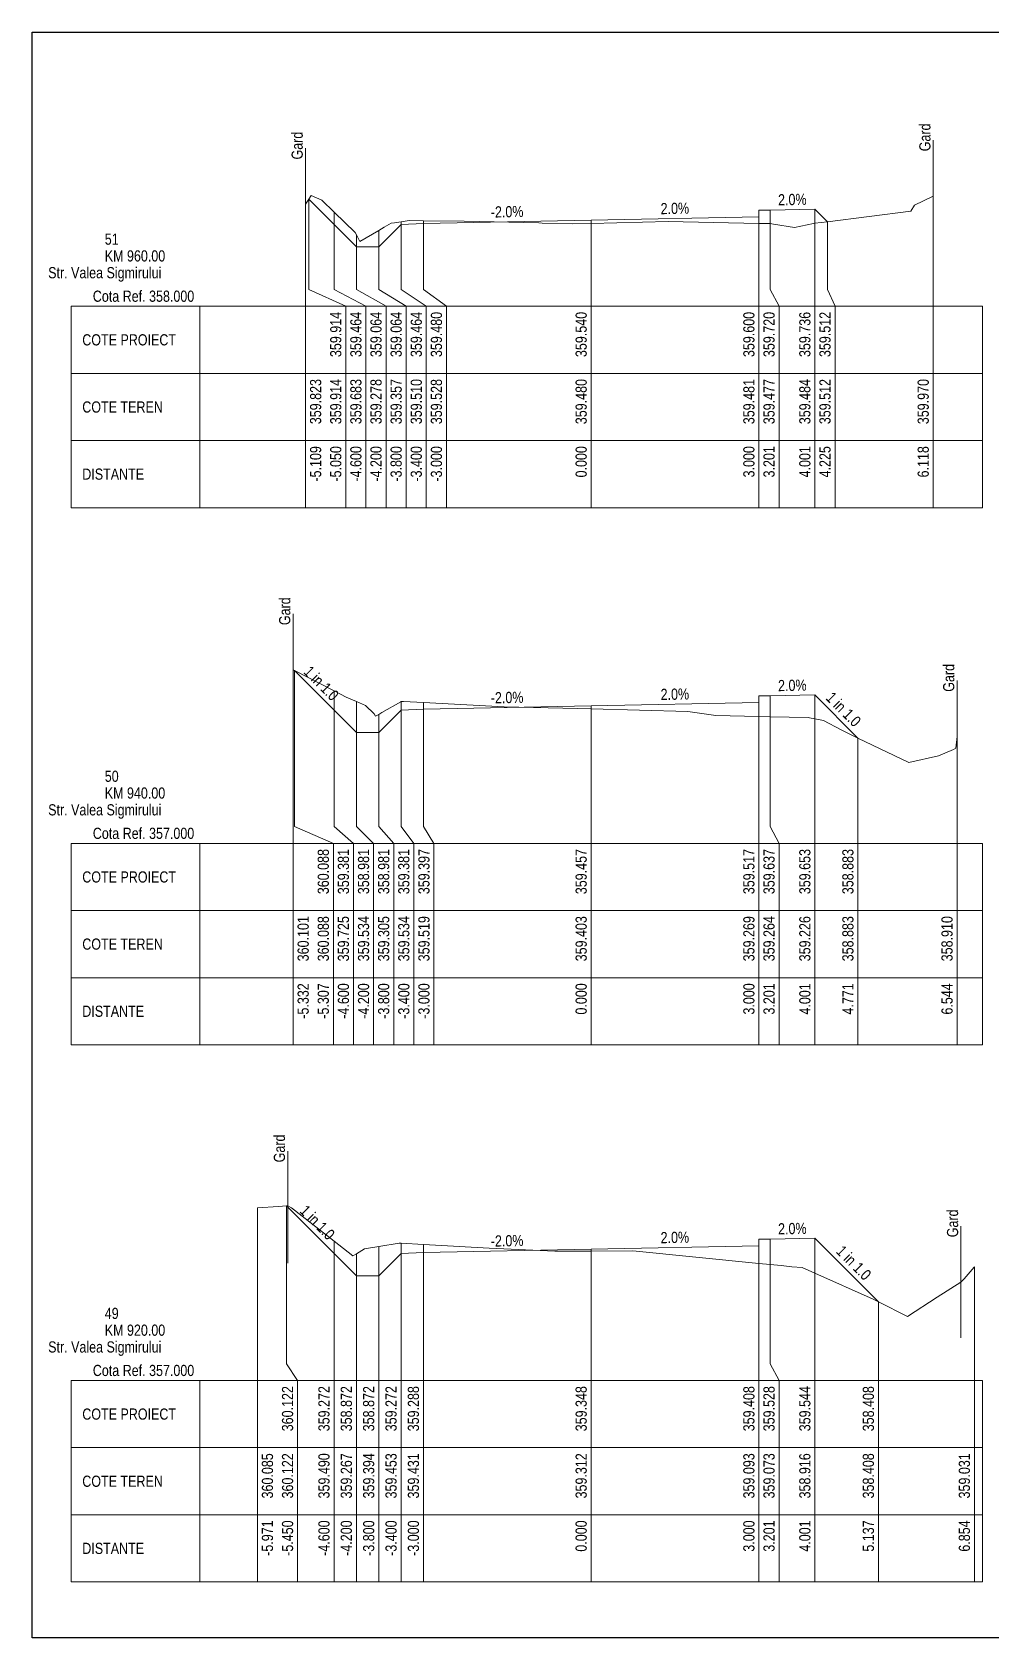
# Model space of a CAD drawing. Extents: x 1 to 634, y 0 to 594.
# Drawn here: x 450 to 467.15, y 0 to 28.7 of the extents above; entities that cross this region are included whole.
import ezdxf
from ezdxf.enums import TextEntityAlignment as Align

# ---------------------------------------------------------------- set-up
doc = ezdxf.new("R2010")
doc.units = 0
doc.header["$MEASUREMENT"] = 0
doc.layers.add('ARD-No Plot', color=1, linetype='Continuous', lineweight=0, plot=False)
for name, color, linetype, lineweight in [('Cartus', 7, 'Continuous', 0), ('DESIGN-TEXT', 7, 'Continuous', 0), ('EXISTING-TEXT', 7, 'Continuous', 0), ('LINES', 7, 'Continuous', 0), ('Text', 7, 'Continuous', 0), ('X-RL', 7, 'Continuous', 0), ('XPLOT-DESIGN', 5, 'Continuous', 0), ('XPLOT-EXISTING', 3, 'Continuous', 0), ('XPLOT-GRADE', 7, 'Continuous', 0), ('XPLOT-KM', 7, 'Continuous', 0), ('XPLOT-TITLE', 7, 'Continuous', 0)]:
    doc.layers.add(name, color=color, linetype=linetype, lineweight=lineweight)
doc.styles.add('$9$$0$Arial', font='arial.ttf', dxfattribs={"width": 0.8})

# ---------------------------------------------------------------- blocks, each defined once
blk = doc.blocks.new('$8$$0$A3_TRANSV_ALIN_TIRENA')
at = {"layer": ''}
blk.add_lwpolyline([(0, 0), (0, 287), (345, 287), (345, 0)], close=True, dxfattribs=at)

msp = doc.modelspace()

# ---------------------------------------------------------------- linework, layer by layer
at = {"layer": 'LINES'}
for p, q in [((466.118, 26.77), (466.118, 24.77)), ((454.891, 26.623), (454.891, 24.623)), ((454.891, 24.1), (454.891, 25.623)), ((454.891, 24.1), (454.891, 25.623)), ((454.95, 24.1), (454.95, 25.714)), ((454.95, 24.1), (454.95, 25.714)), ((454.95, 24.1), (454.95, 25.714)), ((466.118, 24.1), (466.118, 25.77)), ((466.118, 24.1), (466.118, 25.77)), ((455.4, 24.1), (455.4, 25.483)), ((455.4, 24.1), (455.4, 25.483)), ((455.4, 24.1), (455.4, 25.483)), ((456.6, 24.1), (456.6, 25.31)), ((456.6, 24.1), (456.6, 25.31)), ((456.6, 24.1), (456.6, 25.31)), ((457, 24.1), (457, 25.328)), ((457, 24.1), (457, 25.328)), ((457, 24.1), (457, 25.328)), ((460, 24.1), (460, 25.34)), ((460, 24.1), (460, 25.34)), ((460, 24.1), (460, 25.34)), ((463, 24.1), (463, 25.4)), ((463, 24.1), (463, 25.4)), ((463, 24.1), (463, 25.4)), ((463.201, 24.1), (463.201, 25.52)), ((463.201, 24.1), (463.201, 25.52)), ((463.201, 24.1), (463.201, 25.52)), ((464.001, 24.1), (464.001, 25.536)), ((464.001, 24.1), (464.001, 25.536)), ((464.001, 24.1), (464.001, 25.536)), ((464.225, 24.1), (464.225, 25.312)), ((464.225, 24.1), (464.225, 25.312)), ((464.225, 24.1), (464.225, 25.312)), ((455.8, 24.1), (455.8, 25.078)), ((455.8, 24.1), (455.8, 25.078)), ((455.8, 24.1), (455.8, 25.078)), ((456.2, 24.1), (456.2, 25.157)), ((456.2, 24.1), (456.2, 25.157)), ((456.2, 24.1), (456.2, 25.157)), ((454.891, 23.8), (454.891, 24.1)), ((454.891, 23.8), (454.891, 24.1)), ((455.611, 23.8), (454.95, 24.1)), ((455.611, 23.8), (454.95, 24.1)), ((455.611, 23.8), (454.95, 24.1)), ((455.971, 23.8), (455.4, 24.1)), ((455.971, 23.8), (455.4, 24.1)), ((455.971, 23.8), (455.4, 24.1)), ((456.331, 23.8), (455.8, 24.1)), ((456.331, 23.8), (455.8, 24.1)), ((456.331, 23.8), (455.8, 24.1)), ((456.691, 23.8), (456.2, 24.1)), ((456.691, 23.8), (456.2, 24.1)), ((456.691, 23.8), (456.2, 24.1)), ((457.051, 23.8), (456.6, 24.1)), ((457.051, 23.8), (456.6, 24.1)), ((457.051, 23.8), (456.6, 24.1)), ((457.411, 23.8), (457, 24.1)), ((457.411, 23.8), (457, 24.1)), ((457.411, 23.8), (457, 24.1)), ((460, 23.8), (460, 24.1)), ((460, 23.8), (460, 24.1)), ((460, 23.8), (460, 24.1)), ((463, 23.8), (463, 24.1)), ((463, 23.8), (463, 24.1)), ((463, 23.8), (463, 24.1)), ((463.36, 23.8), (463.201, 24.1)), ((463.36, 23.8), (463.201, 24.1)), ((463.36, 23.8), (463.201, 24.1)), ((464.001, 23.8), (464.001, 24.1)), ((464.001, 23.8), (464.001, 24.1)), ((464.001, 23.8), (464.001, 24.1)), ((464.361, 23.8), (464.225, 24.1)), ((464.361, 23.8), (464.225, 24.1)), ((464.361, 23.8), (464.225, 24.1)), ((466.118, 23.8), (466.118, 24.1)), ((466.118, 23.8), (466.118, 24.1)), ((450.698, 22.6), (450.698, 23.8)), ((450.698, 23.8), (453, 23.8)), ((453, 20.2), (453, 23.8)), ((453, 23.8), (467, 23.8)), ((454.891, 20.2), (454.891, 23.8)), ((454.891, 20.2), (454.891, 23.8)), ((455.611, 20.2), (455.611, 23.8)), ((455.611, 20.2), (455.611, 23.8)), ((455.611, 20.2), (455.611, 23.8)), ((455.971, 20.2), (455.971, 23.8)), ((455.971, 20.2), (455.971, 23.8)), ((455.971, 20.2), (455.971, 23.8)), ((456.331, 20.2), (456.331, 23.8)), ((456.331, 20.2), (456.331, 23.8)), ((456.331, 20.2), (456.331, 23.8)), ((456.691, 20.2), (456.691, 23.8)), ((456.691, 20.2), (456.691, 23.8)), ((456.691, 20.2), (456.691, 23.8)), ((457.051, 20.2), (457.051, 23.8)), ((457.051, 20.2), (457.051, 23.8)), ((457.051, 20.2), (457.051, 23.8)), ((457.411, 20.2), (457.411, 23.8)), ((457.411, 20.2), (457.411, 23.8)), ((457.411, 20.2), (457.411, 23.8)), ((460, 20.2), (460, 23.8)), ((460, 20.2), (460, 23.8)), ((460, 20.2), (460, 23.8)), ((463, 20.2), (463, 23.8)), ((463, 20.2), (463, 23.8)), ((463, 20.2), (463, 23.8)), ((463.36, 20.2), (463.36, 23.8)), ((463.36, 20.2), (463.36, 23.8)), ((463.36, 20.2), (463.36, 23.8)), ((464.001, 20.2), (464.001, 23.8)), ((464.001, 20.2), (464.001, 23.8)), ((464.001, 20.2), (464.001, 23.8)), ((464.361, 20.2), (464.361, 23.8)), ((464.361, 20.2), (464.361, 23.8)), ((464.361, 20.2), (464.361, 23.8)), ((466.118, 20.2), (466.118, 23.8)), ((466.118, 20.2), (466.118, 23.8)), ((467, 20.2), (467, 23.8)), ((450.698, 21.4), (450.698, 22.6)), ((450.698, 22.6), (453, 22.6)), ((453, 22.6), (450.698, 22.6)), ((453, 22.6), (467, 22.6)), ((450.698, 20.2), (450.698, 21.4)), ((450.698, 21.4), (453, 21.4)), ((453, 21.4), (450.698, 21.4)), ((453, 21.4), (467, 21.4)), ((453, 20.2), (450.698, 20.2)), ((453, 20.2), (467, 20.2)), ((454.668, 18.301), (454.668, 16.301)), ((454.668, 14.5), (454.668, 17.301)), ((454.668, 14.5), (454.668, 17.301)), ((454.693, 14.5), (454.693, 17.288)), ((454.693, 14.5), (454.693, 17.288)), ((454.693, 14.5), (454.693, 17.288)), ((466.544, 17.11), (466.544, 15.11)), ((455.4, 14.5), (455.4, 16.925)), ((455.4, 14.5), (455.4, 16.925)), ((455.4, 14.5), (455.4, 16.925)), ((455.8, 14.5), (455.8, 16.734)), ((455.8, 14.5), (455.8, 16.734)), ((455.8, 14.5), (455.8, 16.734)), ((456.6, 14.5), (456.6, 16.734)), ((456.6, 14.5), (456.6, 16.734)), ((456.6, 14.5), (456.6, 16.734)), ((457, 14.5), (457, 16.719)), ((457, 14.5), (457, 16.719)), ((457, 14.5), (457, 16.719)), ((460, 14.5), (460, 16.657)), ((460, 14.5), (460, 16.657)), ((460, 14.5), (460, 16.657)), ((463, 14.5), (463, 16.717)), ((463, 14.5), (463, 16.717)), ((463, 14.5), (463, 16.717)), ((463.201, 14.5), (463.201, 16.837)), ((463.201, 14.5), (463.201, 16.837)), ((463.201, 14.5), (463.201, 16.837)), ((464.001, 14.5), (464.001, 16.853)), ((464.001, 14.5), (464.001, 16.853)), ((464.001, 14.5), (464.001, 16.853)), ((456.2, 14.5), (456.2, 16.505)), ((456.2, 14.5), (456.2, 16.505)), ((456.2, 14.5), (456.2, 16.505)), ((464.771, 14.5), (464.771, 16.083)), ((464.771, 14.5), (464.771, 16.083)), ((464.771, 14.5), (464.771, 16.083)), ((466.544, 14.5), (466.544, 16.11)), ((466.544, 14.5), (466.544, 16.11)), ((454.668, 14.2), (454.668, 14.5)), ((454.668, 14.2), (454.668, 14.5)), ((455.388, 14.2), (454.693, 14.5)), ((455.388, 14.2), (454.693, 14.5)), ((455.388, 14.2), (454.693, 14.5)), ((455.748, 14.2), (455.4, 14.5)), ((455.748, 14.2), (455.4, 14.5)), ((455.748, 14.2), (455.4, 14.5)), ((456.108, 14.2), (455.8, 14.5)), ((456.108, 14.2), (455.8, 14.5)), ((456.108, 14.2), (455.8, 14.5)), ((456.468, 14.2), (456.2, 14.5)), ((456.468, 14.2), (456.2, 14.5)), ((456.468, 14.2), (456.2, 14.5)), ((456.828, 14.2), (456.6, 14.5)), ((456.828, 14.2), (456.6, 14.5)), ((456.828, 14.2), (456.6, 14.5)), ((457.188, 14.2), (457, 14.5)), ((457.188, 14.2), (457, 14.5)), ((457.188, 14.2), (457, 14.5)), ((460, 14.2), (460, 14.5)), ((460, 14.2), (460, 14.5)), ((460, 14.2), (460, 14.5)), ((463, 14.2), (463, 14.5)), ((463, 14.2), (463, 14.5)), ((463, 14.2), (463, 14.5)), ((463.36, 14.2), (463.201, 14.5)), ((463.36, 14.2), (463.201, 14.5)), ((463.36, 14.2), (463.201, 14.5)), ((464.001, 14.2), (464.001, 14.5)), ((464.001, 14.2), (464.001, 14.5)), ((464.001, 14.2), (464.001, 14.5)), ((464.771, 14.2), (464.771, 14.5)), ((464.771, 14.2), (464.771, 14.5)), ((464.771, 14.2), (464.771, 14.5)), ((466.544, 14.2), (466.544, 14.5)), ((466.544, 14.2), (466.544, 14.5)), ((450.698, 13), (450.698, 14.2)), ((450.698, 14.2), (453, 14.2)), ((453, 10.6), (453, 14.2)), ((453, 14.2), (467, 14.2)), ((454.668, 10.6), (454.668, 14.2)), ((454.668, 10.6), (454.668, 14.2)), ((455.388, 10.6), (455.388, 14.2)), ((455.388, 10.6), (455.388, 14.2)), ((455.388, 10.6), (455.388, 14.2)), ((455.748, 10.6), (455.748, 14.2)), ((455.748, 10.6), (455.748, 14.2)), ((455.748, 10.6), (455.748, 14.2)), ((456.108, 10.6), (456.108, 14.2)), ((456.108, 10.6), (456.108, 14.2)), ((456.108, 10.6), (456.108, 14.2)), ((456.468, 10.6), (456.468, 14.2)), ((456.468, 10.6), (456.468, 14.2)), ((456.468, 10.6), (456.468, 14.2)), ((456.828, 10.6), (456.828, 14.2)), ((456.828, 10.6), (456.828, 14.2)), ((456.828, 10.6), (456.828, 14.2)), ((457.188, 10.6), (457.188, 14.2)), ((457.188, 10.6), (457.188, 14.2)), ((457.188, 10.6), (457.188, 14.2)), ((460, 10.6), (460, 14.2)), ((460, 10.6), (460, 14.2)), ((460, 10.6), (460, 14.2)), ((463, 10.6), (463, 14.2)), ((463, 10.6), (463, 14.2)), ((463, 10.6), (463, 14.2)), ((463.36, 10.6), (463.36, 14.2)), ((463.36, 10.6), (463.36, 14.2)), ((463.36, 10.6), (463.36, 14.2)), ((464.001, 10.6), (464.001, 14.2)), ((464.001, 10.6), (464.001, 14.2)), ((464.001, 10.6), (464.001, 14.2)), ((464.771, 10.6), (464.771, 14.2)), ((464.771, 10.6), (464.771, 14.2)), ((464.771, 10.6), (464.771, 14.2)), ((466.544, 10.6), (466.544, 14.2)), ((466.544, 10.6), (466.544, 14.2)), ((467, 10.6), (467, 14.2)), ((450.698, 11.8), (450.698, 13)), ((450.698, 13), (453, 13)), ((453, 13), (450.698, 13)), ((453, 13), (467, 13)), ((450.698, 10.6), (450.698, 11.8)), ((450.698, 11.8), (453, 11.8)), ((453, 11.8), (450.698, 11.8)), ((453, 11.8), (467, 11.8)), ((453, 10.6), (450.698, 10.6)), ((453, 10.6), (467, 10.6)), ((454.573, 8.699), (454.573, 6.699)), ((454.029, 4.9), (454.029, 7.685)), ((454.029, 4.9), (454.029, 7.685)), ((454.55, 4.9), (454.55, 7.722)), ((454.55, 4.9), (454.55, 7.722)), ((454.55, 4.9), (454.55, 7.722)), ((466.613, 7.36), (466.613, 5.36)), ((455.4, 4.9), (455.4, 7.09)), ((455.4, 4.9), (455.4, 7.09)), ((455.4, 4.9), (455.4, 7.09)), ((456.2, 4.9), (456.2, 6.994)), ((456.2, 4.9), (456.2, 6.994)), ((456.2, 4.9), (456.2, 6.994)), ((456.6, 4.9), (456.6, 7.053)), ((456.6, 4.9), (456.6, 7.053)), ((456.6, 4.9), (456.6, 7.053)), ((457, 4.9), (457, 7.031)), ((457, 4.9), (457, 7.031)), ((457, 4.9), (457, 7.031)), ((460, 4.9), (460, 6.948)), ((460, 4.9), (460, 6.948)), ((460, 4.9), (460, 6.948)), ((463, 4.9), (463, 7.008)), ((463, 4.9), (463, 7.008)), ((463, 4.9), (463, 7.008)), ((463.201, 4.9), (463.201, 7.128)), ((463.201, 4.9), (463.201, 7.128)), ((463.201, 4.9), (463.201, 7.128)), ((464.001, 4.9), (464.001, 7.144)), ((464.001, 4.9), (464.001, 7.144)), ((464.001, 4.9), (464.001, 7.144)), ((455.8, 4.9), (455.8, 6.867)), ((455.8, 4.9), (455.8, 6.867)), ((455.8, 4.9), (455.8, 6.867)), ((466.854, 4.9), (466.854, 6.631)), ((466.854, 4.9), (466.854, 6.631)), ((465.137, 4.9), (465.137, 6.008)), ((465.137, 4.9), (465.137, 6.008)), ((465.137, 4.9), (465.137, 6.008)), ((454.029, 4.6), (454.029, 4.9)), ((454.029, 4.6), (454.029, 4.9)), ((454.749, 4.6), (454.55, 4.9)), ((454.749, 4.6), (454.55, 4.9)), ((454.749, 4.6), (454.55, 4.9)), ((455.4, 4.6), (455.4, 4.9)), ((455.4, 4.6), (455.4, 4.9)), ((455.4, 4.6), (455.4, 4.9)), ((455.8, 4.6), (455.8, 4.9)), ((455.8, 4.6), (455.8, 4.9)), ((455.8, 4.6), (455.8, 4.9)), ((456.2, 4.6), (456.2, 4.9)), ((456.2, 4.6), (456.2, 4.9)), ((456.2, 4.6), (456.2, 4.9)), ((456.6, 4.6), (456.6, 4.9)), ((456.6, 4.6), (456.6, 4.9)), ((456.6, 4.6), (456.6, 4.9)), ((457, 4.6), (457, 4.9)), ((457, 4.6), (457, 4.9)), ((457, 4.6), (457, 4.9)), ((460, 4.6), (460, 4.9)), ((460, 4.6), (460, 4.9)), ((460, 4.6), (460, 4.9)), ((463, 4.6), (463, 4.9)), ((463, 4.6), (463, 4.9)), ((463, 4.6), (463, 4.9)), ((463.36, 4.6), (463.201, 4.9)), ((463.36, 4.6), (463.201, 4.9)), ((463.36, 4.6), (463.201, 4.9)), ((464.001, 4.6), (464.001, 4.9)), ((464.001, 4.6), (464.001, 4.9)), ((464.001, 4.6), (464.001, 4.9)), ((465.137, 4.6), (465.137, 4.9)), ((465.137, 4.6), (465.137, 4.9)), ((465.137, 4.6), (465.137, 4.9)), ((466.854, 4.6), (466.854, 4.9)), ((466.854, 4.6), (466.854, 4.9)), ((450.698, 3.4), (450.698, 4.6)), ((450.698, 4.6), (453, 4.6)), ((453, 1), (453, 4.6)), ((453, 4.6), (467, 4.6)), ((454.029, 1), (454.029, 4.6)), ((454.029, 1), (454.029, 4.6)), ((454.749, 1), (454.749, 4.6)), ((454.749, 1), (454.749, 4.6)), ((454.749, 1), (454.749, 4.6)), ((455.4, 1), (455.4, 4.6)), ((455.4, 1), (455.4, 4.6)), ((455.4, 1), (455.4, 4.6)), ((455.8, 1), (455.8, 4.6)), ((455.8, 1), (455.8, 4.6)), ((455.8, 1), (455.8, 4.6)), ((456.2, 1), (456.2, 4.6)), ((456.2, 1), (456.2, 4.6)), ((456.2, 1), (456.2, 4.6)), ((456.6, 1), (456.6, 4.6)), ((456.6, 1), (456.6, 4.6)), ((456.6, 1), (456.6, 4.6)), ((457, 1), (457, 4.6)), ((457, 1), (457, 4.6)), ((457, 1), (457, 4.6)), ((460, 1), (460, 4.6)), ((460, 1), (460, 4.6)), ((460, 1), (460, 4.6)), ((463, 1), (463, 4.6)), ((463, 1), (463, 4.6)), ((463, 1), (463, 4.6)), ((463.36, 1), (463.36, 4.6)), ((463.36, 1), (463.36, 4.6)), ((463.36, 1), (463.36, 4.6)), ((464.001, 1), (464.001, 4.6)), ((464.001, 1), (464.001, 4.6)), ((464.001, 1), (464.001, 4.6)), ((465.137, 1), (465.137, 4.6)), ((465.137, 1), (465.137, 4.6)), ((465.137, 1), (465.137, 4.6)), ((466.854, 1), (466.854, 4.6)), ((466.854, 1), (466.854, 4.6)), ((467, 1), (467, 4.6)), ((450.698, 2.2), (450.698, 3.4)), ((450.698, 3.4), (453, 3.4)), ((453, 3.4), (450.698, 3.4)), ((453, 3.4), (467, 3.4)), ((450.698, 1), (450.698, 2.2)), ((450.698, 2.2), (453, 2.2)), ((453, 2.2), (450.698, 2.2)), ((453, 2.2), (467, 2.2)), ((453, 1), (450.698, 1)), ((453, 1), (467, 1))]:
    msp.add_line(p, q, dxfattribs=at)
at = {"layer": 'XPLOT-DESIGN'}
for p, q in [((454.95, 25.714), (455.4, 25.264)), ((455.4, 25.264), (455.8, 24.864)), ((456.2, 24.864), (456.6, 25.264)), ((456.6, 25.264), (457, 25.28)), ((457, 25.28), (460, 25.34)), ((460, 25.34), (463, 25.4)), ((463, 25.4), (463.001, 25.52)), ((463.001, 25.52), (463.201, 25.52)), ((463.201, 25.52), (464.001, 25.536)), ((464.001, 25.536), (464.225, 25.312)), ((455.8, 24.864), (456.2, 24.864)), ((454.693, 17.288), (455.4, 16.581)), ((457, 16.597), (460, 16.657)), ((460, 16.657), (463, 16.717)), ((463, 16.717), (463.001, 16.837)), ((463.001, 16.837), (463.201, 16.837)), ((463.201, 16.837), (464.001, 16.853)), ((464.001, 16.853), (464.771, 16.083)), ((455.4, 16.581), (455.8, 16.181)), ((456.2, 16.181), (456.6, 16.581)), ((456.6, 16.581), (457, 16.597)), ((455.8, 16.181), (456.2, 16.181)), ((454.55, 7.722), (455.4, 6.872)), ((456.6, 6.872), (457, 6.888)), ((457, 6.888), (460, 6.948)), ((460, 6.948), (463, 7.008)), ((463, 7.008), (463.001, 7.128)), ((463.001, 7.128), (463.201, 7.128)), ((463.201, 7.128), (464.001, 7.144)), ((464.001, 7.144), (465.137, 6.008)), ((455.4, 6.872), (455.8, 6.472)), ((456.2, 6.472), (456.6, 6.872)), ((455.8, 6.472), (456.2, 6.472))]:
    msp.add_line(p, q, dxfattribs=at)
at = {"layer": 'XPLOT-EXISTING'}
for p, q in [((454.891, 25.623), (454.95, 25.714)), ((454.95, 25.714), (454.992, 25.777)), ((454.992, 25.777), (455.181, 25.694)), ((455.181, 25.694), (455.4, 25.483)), ((465.718, 25.5), (465.784, 25.607)), ((465.784, 25.607), (466.118, 25.77)), ((455.4, 25.483), (455.779, 25.119)), ((456.296, 25.215), (456.423, 25.288)), ((456.423, 25.288), (456.482, 25.294)), ((456.482, 25.294), (456.6, 25.31)), ((456.6, 25.31), (456.747, 25.331)), ((456.747, 25.331), (457, 25.328)), ((457, 25.328), (457.726, 25.322)), ((457.726, 25.322), (459.064, 25.289)), ((459.064, 25.289), (459.122, 25.285)), ((459.122, 25.285), (459.665, 25.271)), ((459.665, 25.271), (460, 25.28)), ((460, 25.28), (461.374, 25.318)), ((460, 25.28), (460, 25.28)), ((461.374, 25.318), (463, 25.281)), ((463, 25.281), (463.201, 25.277)), ((463.201, 25.277), (463.203, 25.277)), ((463.203, 25.277), (463.26, 25.268)), ((463.26, 25.268), (463.634, 25.21)), ((463.634, 25.21), (463.977, 25.281)), ((463.977, 25.281), (464.001, 25.284)), ((464.001, 25.284), (464.225, 25.312)), ((464.225, 25.312), (465.718, 25.5)), ((455.779, 25.119), (455.8, 25.078)), ((455.8, 25.078), (455.863, 24.957)), ((455.863, 24.957), (456.2, 25.157)), ((456.2, 25.157), (456.296, 25.215)), ((454.668, 17.301), (454.693, 17.288)), ((454.693, 17.288), (455.4, 16.925)), ((455.4, 16.925), (455.616, 16.814)), ((455.616, 16.814), (455.8, 16.734)), ((455.8, 16.734), (455.965, 16.662)), ((455.965, 16.662), (456.12, 16.513)), ((456.254, 16.538), (456.594, 16.733)), ((456.594, 16.733), (456.6, 16.734)), ((456.6, 16.734), (456.64, 16.738)), ((456.64, 16.738), (457, 16.719)), ((457, 16.719), (458.446, 16.641)), ((456.12, 16.513), (456.142, 16.471)), ((456.142, 16.471), (456.2, 16.505)), ((456.2, 16.505), (456.254, 16.538)), ((458.446, 16.641), (459.756, 16.609)), ((459.756, 16.609), (460, 16.603)), ((460, 16.603), (460, 16.603)), ((460, 16.603), (461.726, 16.56)), ((461.726, 16.56), (462.229, 16.486)), ((462.229, 16.486), (463, 16.469)), ((463, 16.469), (463.201, 16.464)), ((463.201, 16.464), (463.879, 16.448)), ((463.879, 16.448), (463.903, 16.445)), ((463.903, 16.445), (464.001, 16.426)), ((464.001, 16.426), (464.152, 16.397)), ((464.152, 16.397), (464.469, 16.227)), ((464.469, 16.227), (464.771, 16.083)), ((464.771, 16.083), (465.683, 15.647)), ((466.524, 15.904), (466.544, 16.11)), ((466.213, 15.762), (466.48, 15.878)), ((466.48, 15.878), (466.524, 15.904)), ((465.683, 15.647), (466.213, 15.762)), ((454.029, 7.685), (454.407, 7.709)), ((454.407, 7.709), (454.55, 7.722)), ((454.55, 7.722), (454.573, 7.724)), ((454.573, 7.724), (454.637, 7.685)), ((454.637, 7.685), (455.4, 7.09)), ((455.4, 7.09), (455.734, 6.829)), ((455.8, 6.867), (455.948, 6.952)), ((455.948, 6.952), (456.2, 6.994)), ((456.2, 6.994), (456.563, 7.055)), ((456.563, 7.055), (456.6, 7.053)), ((456.6, 7.053), (457, 7.031)), ((457, 7.031), (458.175, 6.968)), ((458.175, 6.968), (459.352, 6.909)), ((459.352, 6.909), (460, 6.912)), ((460, 6.912), (460.746, 6.916)), ((460, 6.912), (460, 6.912)), ((460.746, 6.916), (463, 6.693)), ((455.734, 6.829), (455.8, 6.867)), ((463, 6.693), (463.201, 6.673)), ((463.201, 6.673), (463.399, 6.653)), ((463.399, 6.653), (463.589, 6.632)), ((463.589, 6.632), (463.772, 6.617)), ((463.772, 6.617), (464.001, 6.516)), ((466.669, 6.418), (466.851, 6.628)), ((466.851, 6.628), (466.854, 6.631)), ((464.001, 6.516), (465.046, 6.054)), ((466.186, 6.089), (466.613, 6.36)), ((466.613, 6.36), (466.669, 6.418)), ((465.046, 6.054), (465.137, 6.008)), ((465.657, 5.744), (466.186, 6.089)), ((465.137, 6.008), (465.657, 5.744))]:
    msp.add_line(p, q, dxfattribs=at)

# ---------------------------------------------------------------- block references
at = {"layer": 'Cartus', "xscale": 0.1, "yscale": 0.1, "zscale": 0.1}
msp.add_blockref('$8$$0$A3_TRANSV_ALIN_TIRENA', (450, 0), dxfattribs=at)

# ---------------------------------------------------------------- texts
at = {"layer": 'ARD-No Plot', "style": '$9$$0$Arial', "width": 0.8}
for p in [(451.3, 24.3), (451.3, 14.7), (451.3, 5.1)]:
    msp.add_text('Str. Valea Sigmirului', height=0.2, dxfattribs=at).set_placement(p, align=Align.CENTER)
at = {"layer": 'DESIGN-TEXT', "style": '$9$$0$Arial', "width": 0.8}
for s, p in [('359.914', (455.531, 23.7)), ('359.464', (455.891, 23.7)), ('359.064', (456.251, 23.7)), ('359.064', (456.611, 23.7)), ('359.464', (456.971, 23.7)), ('359.480', (457.331, 23.7)), ('359.540', (459.92, 23.7)), ('359.600', (462.92, 23.7)), ('359.720', (463.28, 23.7)), ('359.736', (463.921, 23.7)), ('359.512', (464.281, 23.7)), ('360.088', (455.308, 14.1)), ('359.381', (455.668, 14.1)), ('358.981', (456.028, 14.1)), ('358.981', (456.388, 14.1)), ('359.381', (456.748, 14.1)), ('359.397', (457.108, 14.1)), ('359.457', (459.92, 14.1)), ('359.517', (462.92, 14.1)), ('359.637', (463.28, 14.1)), ('359.653', (463.921, 14.1)), ('358.883', (464.691, 14.1)), ('360.122', (454.669, 4.5)), ('359.272', (455.32, 4.5)), ('358.872', (455.72, 4.5)), ('358.872', (456.12, 4.5)), ('359.272', (456.52, 4.5)), ('359.288', (456.92, 4.5)), ('359.348', (459.92, 4.5)), ('359.408', (462.92, 4.5)), ('359.528', (463.28, 4.5)), ('359.544', (463.921, 4.5)), ('358.408', (465.057, 4.5))]:
    msp.add_text(s, height=0.2, rotation=90, dxfattribs=at).set_placement(p, align=Align.RIGHT)
at = {"layer": 'EXISTING-TEXT', "style": '$9$$0$Arial', "width": 0.8}
for s, p in [('359.823', (455.171, 22.5)), ('359.914', (455.531, 22.5)), ('359.683', (455.891, 22.5)), ('359.278', (456.251, 22.5)), ('359.357', (456.611, 22.5)), ('359.510', (456.971, 22.5)), ('359.528', (457.331, 22.5)), ('359.480', (459.92, 22.5)), ('359.480', (459.92, 22.5)), ('359.481', (462.92, 22.5)), ('359.477', (463.28, 22.5)), ('359.484', (463.921, 22.5)), ('359.512', (464.281, 22.5)), ('359.970', (466.038, 22.5)), ('360.101', (454.948, 12.9)), ('360.088', (455.308, 12.9)), ('359.725', (455.668, 12.9)), ('359.534', (456.028, 12.9)), ('359.305', (456.388, 12.9)), ('359.534', (456.748, 12.9)), ('359.519', (457.108, 12.9)), ('359.403', (459.92, 12.9)), ('359.403', (459.92, 12.9)), ('359.269', (462.92, 12.9)), ('359.264', (463.28, 12.9)), ('359.226', (463.921, 12.9)), ('358.883', (464.691, 12.9)), ('358.910', (466.464, 12.9)), ('360.085', (454.309, 3.3)), ('360.122', (454.669, 3.3)), ('359.490', (455.32, 3.3)), ('359.267', (455.72, 3.3)), ('359.394', (456.12, 3.3)), ('359.453', (456.52, 3.3)), ('359.431', (456.92, 3.3)), ('359.312', (459.92, 3.3)), ('359.312', (459.92, 3.3)), ('359.093', (462.92, 3.3)), ('359.073', (463.28, 3.3)), ('358.916', (463.921, 3.3)), ('358.408', (465.057, 3.3)), ('359.031', (466.774, 3.3))]:
    msp.add_text(s, height=0.2, rotation=90, dxfattribs=at).set_placement(p, align=Align.RIGHT)
at = {"layer": 'Text', "style": '$9$$0$Arial', "width": 0.8}
for p in [(466.068, 26.57), (454.841, 26.423), (454.618, 18.101), (466.494, 16.91), (454.523, 8.499), (466.563, 7.16)]:
    msp.add_text('Gard', height=0.2, rotation=90, dxfattribs=at).set_placement(p)
for s, p in [('-5.109', (455.171, 21.3)), ('-5.109', (455.171, 21.3)), ('-5.050', (455.531, 21.3)), ('-5.050', (455.531, 21.3)), ('-5.050', (455.531, 21.3)), ('-4.600', (455.891, 21.3)), ('-4.600', (455.891, 21.3)), ('-4.600', (455.891, 21.3)), ('-4.200', (456.251, 21.3)), ('-4.200', (456.251, 21.3)), ('-4.200', (456.251, 21.3)), ('-3.800', (456.611, 21.3)), ('-3.800', (456.611, 21.3)), ('-3.800', (456.611, 21.3)), ('-3.400', (456.971, 21.3)), ('-3.400', (456.971, 21.3)), ('-3.400', (456.971, 21.3)), ('-3.000', (457.331, 21.3)), ('-3.000', (457.331, 21.3)), ('-3.000', (457.331, 21.3)), ('0.000', (459.92, 21.3)), ('0.000', (459.92, 21.3)), ('0.000', (459.92, 21.3)), ('3.000', (462.92, 21.3)), ('3.000', (462.92, 21.3)), ('3.000', (462.92, 21.3)), ('3.201', (463.28, 21.3)), ('3.201', (463.28, 21.3)), ('3.201', (463.28, 21.3)), ('4.001', (463.921, 21.3)), ('4.001', (463.921, 21.3)), ('4.001', (463.921, 21.3)), ('4.225', (464.281, 21.3)), ('4.225', (464.281, 21.3)), ('4.225', (464.281, 21.3)), ('6.118', (466.038, 21.3)), ('6.118', (466.038, 21.3)), ('-5.332', (454.948, 11.7)), ('-5.332', (454.948, 11.7)), ('-5.307', (455.308, 11.7)), ('-5.307', (455.308, 11.7)), ('-5.307', (455.308, 11.7)), ('-4.600', (455.668, 11.7)), ('-4.600', (455.668, 11.7)), ('-4.600', (455.668, 11.7)), ('-4.200', (456.028, 11.7)), ('-4.200', (456.028, 11.7)), ('-4.200', (456.028, 11.7)), ('-3.800', (456.388, 11.7)), ('-3.800', (456.388, 11.7)), ('-3.800', (456.388, 11.7)), ('-3.400', (456.748, 11.7)), ('-3.400', (456.748, 11.7)), ('-3.400', (456.748, 11.7)), ('-3.000', (457.108, 11.7)), ('-3.000', (457.108, 11.7)), ('-3.000', (457.108, 11.7)), ('0.000', (459.92, 11.7)), ('0.000', (459.92, 11.7)), ('0.000', (459.92, 11.7)), ('3.000', (462.92, 11.7)), ('3.000', (462.92, 11.7)), ('3.000', (462.92, 11.7)), ('3.201', (463.28, 11.7)), ('3.201', (463.28, 11.7)), ('3.201', (463.28, 11.7)), ('4.001', (463.921, 11.7)), ('4.001', (463.921, 11.7)), ('4.001', (463.921, 11.7)), ('4.771', (464.691, 11.7)), ('4.771', (464.691, 11.7)), ('4.771', (464.691, 11.7)), ('6.544', (466.464, 11.7)), ('6.544', (466.464, 11.7)), ('-5.971', (454.309, 2.1)), ('-5.971', (454.309, 2.1)), ('-5.450', (454.669, 2.1)), ('-5.450', (454.669, 2.1)), ('-5.450', (454.669, 2.1)), ('-4.600', (455.32, 2.1)), ('-4.600', (455.32, 2.1)), ('-4.600', (455.32, 2.1)), ('-4.200', (455.72, 2.1)), ('-4.200', (455.72, 2.1)), ('-4.200', (455.72, 2.1)), ('-3.800', (456.12, 2.1)), ('-3.800', (456.12, 2.1)), ('-3.800', (456.12, 2.1)), ('-3.400', (456.52, 2.1)), ('-3.400', (456.52, 2.1)), ('-3.400', (456.52, 2.1)), ('-3.000', (456.92, 2.1)), ('-3.000', (456.92, 2.1)), ('-3.000', (456.92, 2.1)), ('0.000', (459.92, 2.1)), ('0.000', (459.92, 2.1)), ('0.000', (459.92, 2.1)), ('3.000', (462.92, 2.1)), ('3.000', (462.92, 2.1)), ('3.000', (462.92, 2.1)), ('3.201', (463.28, 2.1)), ('3.201', (463.28, 2.1)), ('3.201', (463.28, 2.1)), ('4.001', (463.921, 2.1)), ('4.001', (463.921, 2.1)), ('4.001', (463.921, 2.1)), ('5.137', (465.057, 2.1)), ('5.137', (465.057, 2.1)), ('5.137', (465.057, 2.1)), ('6.854', (466.774, 2.1)), ('6.854', (466.774, 2.1))]:
    msp.add_text(s, height=0.2, rotation=90, dxfattribs=at).set_placement(p, align=Align.RIGHT)
at = {"layer": 'X-RL', "style": '$9$$0$Arial', "width": 0.8}
for s, p in [('Cota Ref. 358.000', (452.9, 23.88)), ('Cota Ref. 357.000', (452.9, 14.28)), ('Cota Ref. 357.000', (452.9, 4.68))]:
    msp.add_text(s, height=0.2, dxfattribs=at).set_placement(p, align=Align.RIGHT)
at = {"layer": 'XPLOT-GRADE', "style": '$9$$0$Arial', "width": 0.8}
for s, rotation, p in [('-2.0%', 1.1458, (458.498, 25.39)), ('2.0%', 1.1458, (461.498, 25.45)), ('2.0%', 1.1458, (463.599, 25.608)), ('1 in 1.0', 315, (455.103, 16.991)), ('2.0%', 1.1458, (461.498, 16.767)), ('2.0%', 1.1458, (463.599, 16.925)), ('-2.0%', 1.1458, (458.498, 16.707)), ('1 in 1.0', 315, (464.443, 16.525)), ('1 in 1.0', 315, (455.032, 7.354)), ('-2.0%', 1.1458, (458.498, 6.998)), ('2.0%', 1.1458, (461.498, 7.058)), ('2.0%', 1.1458, (463.599, 7.216)), ('1 in 1.0', 315, (464.626, 6.633))]:
    msp.add_text(s, height=0.2, rotation=rotation, dxfattribs=at).set_placement(p, align=Align.CENTER)
at = {"layer": 'XPLOT-KM', "style": '$9$$0$Arial', "width": 0.8}
for s, p in [('51', (451.3, 24.9)), ('KM 960.00', (451.3, 24.6)), ('50', (451.3, 15.3)), ('KM 940.00', (451.3, 15)), ('49', (451.3, 5.7)), ('KM 920.00', (451.3, 5.4))]:
    msp.add_text(s, height=0.2, dxfattribs=at).set_placement(p)
at = {"layer": 'XPLOT-TITLE', "style": '$9$$0$Arial', "width": 0.8}
for s, p in [('COTE PROIECT', (450.898, 23.1)), ('COTE TEREN', (450.898, 21.9)), ('DISTANTE', (450.898, 20.7)), ('COTE PROIECT', (450.898, 13.5)), ('COTE TEREN', (450.898, 12.3)), ('DISTANTE', (450.898, 11.1)), ('COTE PROIECT', (450.898, 3.9)), ('COTE TEREN', (450.898, 2.7)), ('DISTANTE', (450.898, 1.5))]:
    msp.add_text(s, height=0.2, dxfattribs=at).set_placement(p)

doc.saveas('drawing.dxf')
